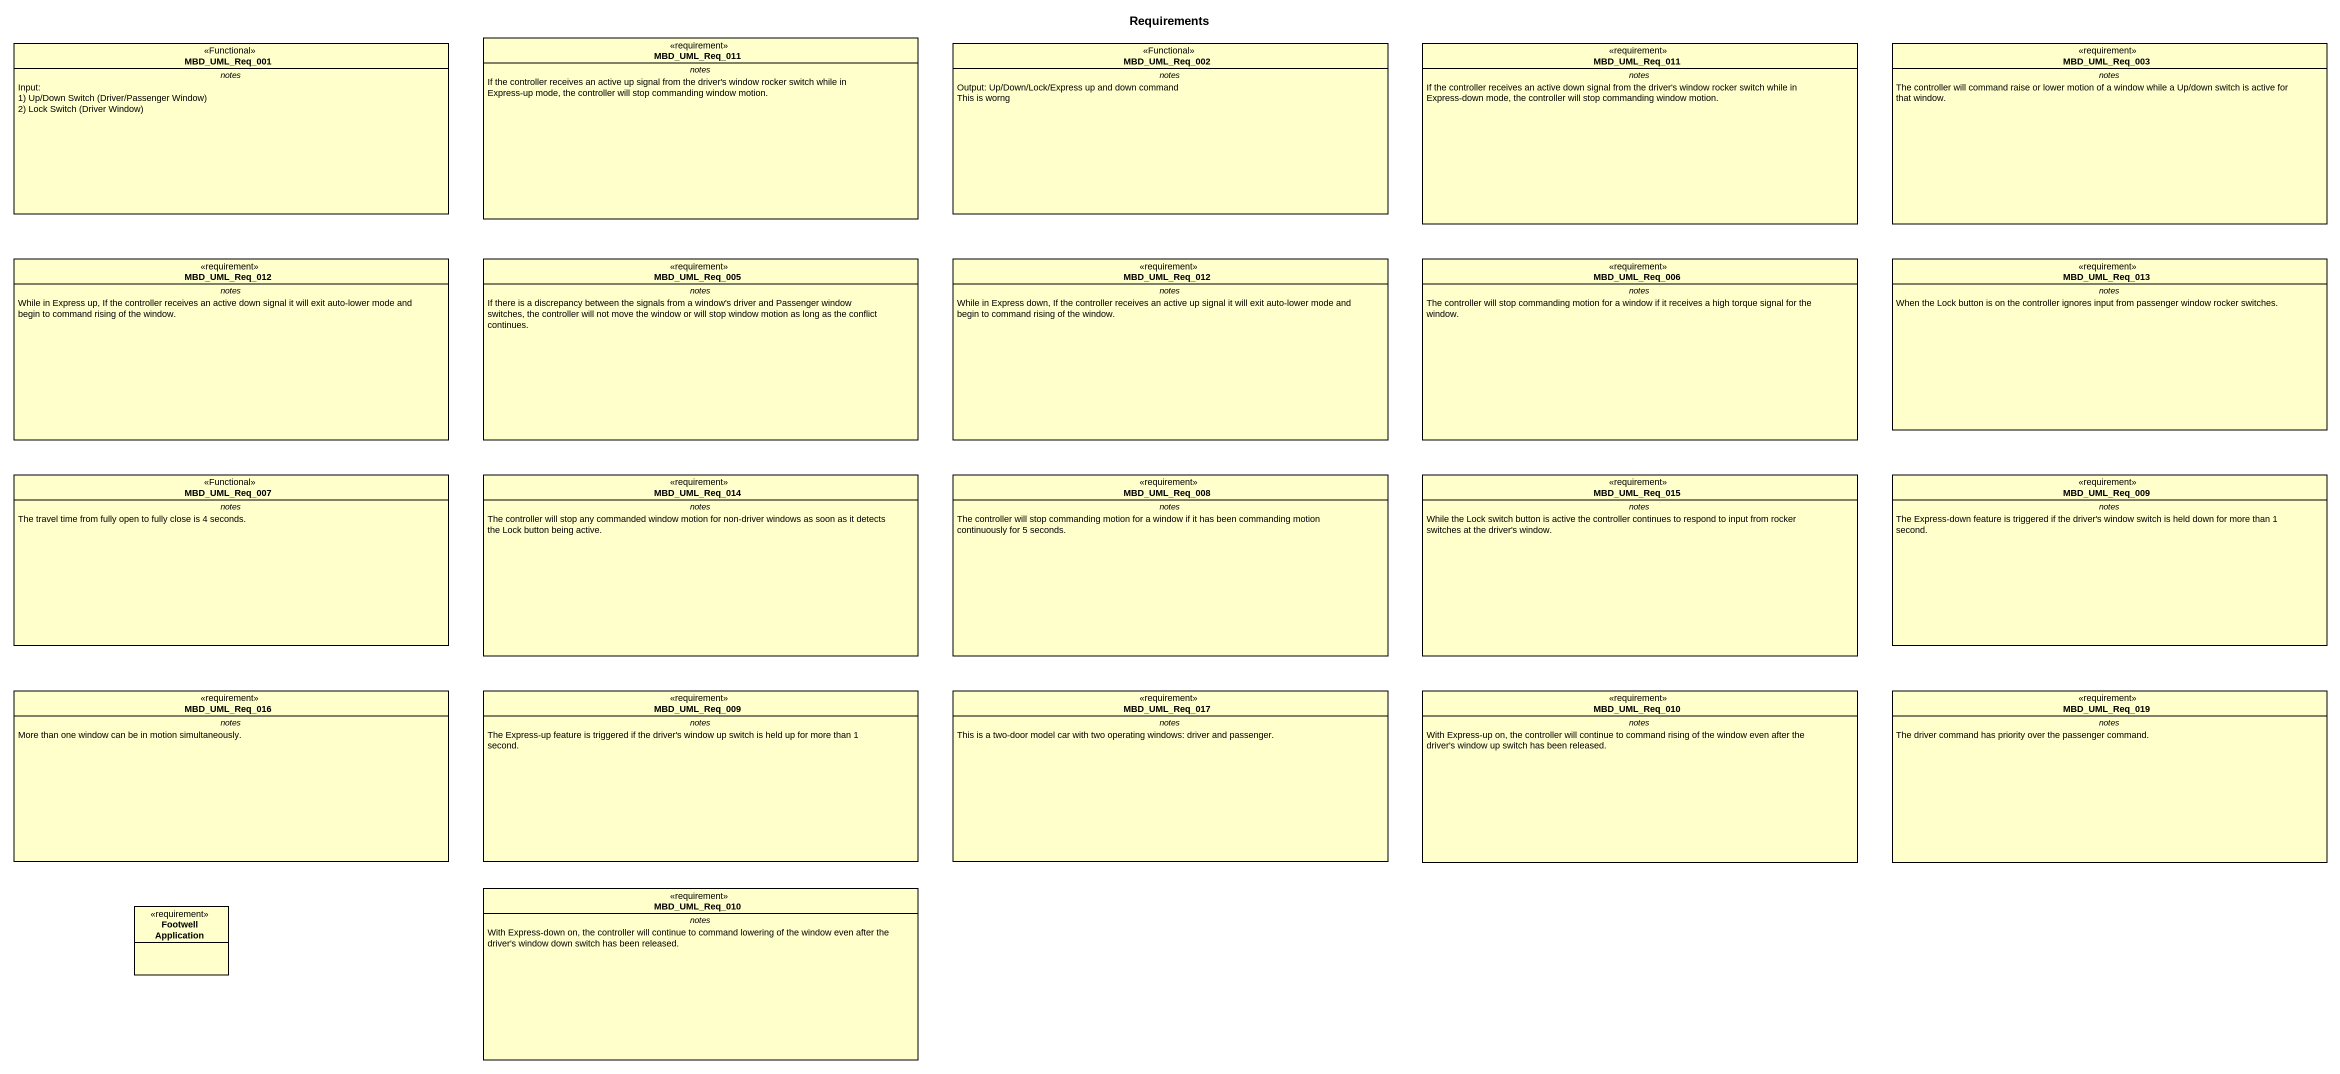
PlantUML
@startuml
title Requirements
hide circle
hide empty members
class MBD_UML_Req_001 <<Functional>> {
  -- notes --
  Input:
  {field} 1) Up/Down Switch (Driver/Passenger Window)
  {field} 2) Lock Switch (Driver Window)
}
class MBD_UML_Req_011 <<requirement>> {
  -- notes --
  If the controller receives an active up signal from the driver's window rocker switch while in Express-up mode, the controller will stop commanding window motion.
}
class MBD_UML_Req_002 <<Functional>> {
  -- notes --
  Output: Up/Down/Lock/Express up and down command
  This is worng
}
class "MBD_UML_Req_011" as MBD_UML_Req_011_2 <<requirement>> {
  -- notes --
  If the controller receives an active down signal from the driver's window rocker switch while in Express-down mode, the controller will stop commanding window motion.
}
class MBD_UML_Req_003 <<requirement>> {
  -- notes --
  The controller will command raise or lower motion of a window while a Up/down switch is active for that window.
}
class MBD_UML_Req_012 <<requirement>> {
  -- notes --
  While in Express up, If the controller receives an active down signal it will exit auto-lower mode and begin to command rising of the window.
}
class MBD_UML_Req_005 <<requirement>> {
  -- notes --
  If there is a discrepancy between the signals from a window's driver and Passenger window switches, the controller will not move the window or will stop window motion as long as the conflict continues.
}
class "MBD_UML_Req_012" as MBD_UML_Req_012_2 <<requirement>> {
  -- notes --
  While in Express down, If the controller receives an active up signal it will exit auto-lower mode and begin to command rising of the window.
}
class MBD_UML_Req_006 <<requirement>> {
  -- notes --
  The controller will stop commanding motion for a window if it receives a high torque signal for the window.
}
class MBD_UML_Req_013 <<requirement>> {
  -- notes --
  When the Lock button is on the controller ignores input from passenger window rocker switches.
}
class MBD_UML_Req_007 <<Functional>> {
  -- notes --
  The travel time from fully open to fully close is 4 seconds.
}
class MBD_UML_Req_014 <<requirement>> {
  -- notes --
  The controller will stop any commanded window motion for non-driver windows as soon as it detects the Lock button being active.
}
class MBD_UML_Req_008 <<requirement>> {
  -- notes --
  The controller will stop commanding motion for a window if it has been commanding motion continuously for 5 seconds.
}
class MBD_UML_Req_015 <<requirement>> {
  -- notes --
  While the Lock switch button is active the controller continues to respond to input from rocker switches at the driver's window.
}
class MBD_UML_Req_009 <<requirement>> {
  -- notes --
  The Express-down feature is triggered if the driver's window switch is held down for more than 1 second.
}
class MBD_UML_Req_016 <<requirement>> {
  -- notes --
  More than one window can be in motion simultaneously.
}
class "MBD_UML_Req_009" as MBD_UML_Req_009_2 <<requirement>> {
  -- notes --
  The Express-up feature is triggered if the driver's window up switch is held up for more than 1 second.
}
class MBD_UML_Req_017 <<requirement>> {
  -- notes --
  This is a two-door model car with two operating windows: driver and passenger.
}
class MBD_UML_Req_010 <<requirement>> {
  -- notes --
  With Express-up on, the controller will continue to command rising of the window even after the driver's window up switch has been released.
}
class MBD_UML_Req_019 <<requirement>> {
  -- notes --
  The driver command has priority over the passenger command.
}
class "Footwell Application" as Footwell_Application <<requirement>>
class "MBD_UML_Req_010" as MBD_UML_Req_010_2 <<requirement>> {
  -- notes --
  With Express-down on, the controller will continue to command lowering of the window even after the driver's window down switch has been released.
}
@enduml
